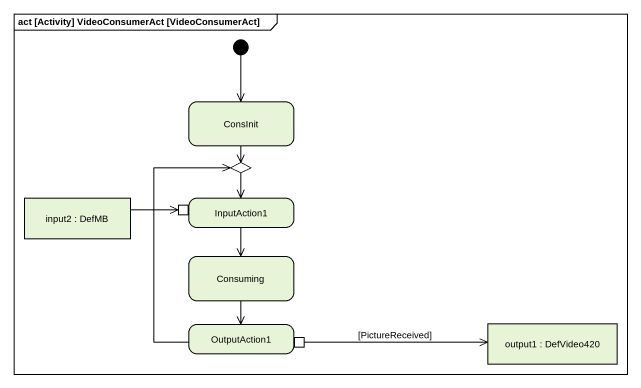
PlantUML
@startuml
mainframe act [Activity] VideoConsumerAct [VideoConsumerAct]
hide empty description
state ConsInit
state choice1 <<choice>>
state "input2 : DefMB" as input2 <<object>>
state InputAction1 {
  state pin1 <<inputPin>>
}
state Consuming
state OutputAction1 {
  state pin2 <<outputPin>>
}
state "output1 : DefVideo420" as output1 <<object>>
[*] --> ConsInit
ConsInit --> choice1
choice1 --> InputAction1
input2 -right-> pin1
InputAction1 --> Consuming
Consuming --> OutputAction1
OutputAction1 -up-> choice1
pin2 -right-> output1 : [PictureReceived]
@enduml
